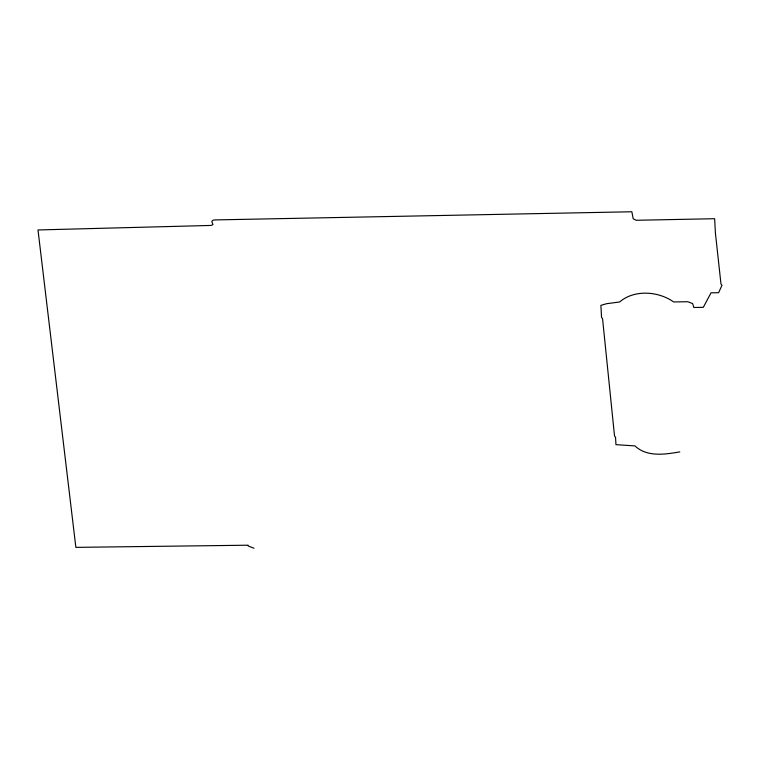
<?xml version="1.0" encoding="UTF-8"?>
<svg xmlns="http://www.w3.org/2000/svg" width="760" height="760" viewBox="0 0 760 760"><rect width="100%" height="100%" fill="white"/><g stroke="black" fill="none" stroke-linecap="round" stroke-linejoin="round"><path stroke-width="1.14" d="M679.792 451.877C664.905 454.48 647.007 457.254 634.952 445.92L615.942 444.647L615.543 437.247L614.536 436.088L602.547 318.592L601.54 317.433L600.894 305.368L606.489 303.724L619.656 301.967C634.239 289.36 658.378 291.147 673.645 301.938L687.838 301.729L692.673 303.61L693.832 307.486L703.294 307.344L711.037 292.809L718.608 292.704L722 285.247L720.993 284.088L715.417 233.13L714.637 218.718L636.111 220.276L633.184 218.766L631.864 211.764L214.586 219.925L212.714 220.343L211.831 221.53L212.942 224.627L211.09 225.435L38 229.957L75.867 547.371L248.14 545.205L248.188 545.975L253.992 548.236"/></g></svg>
